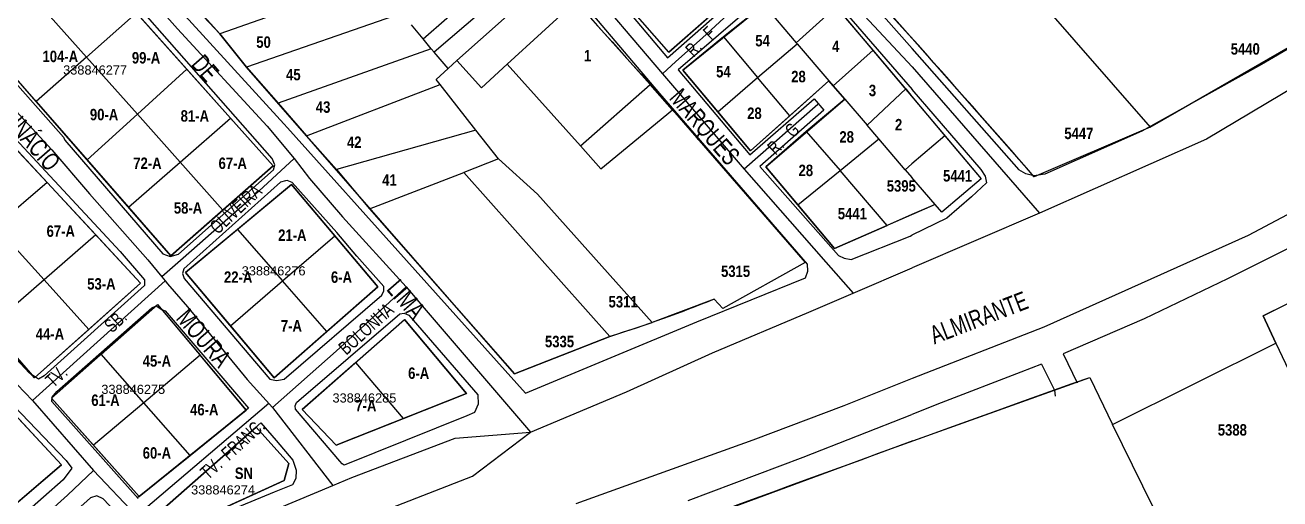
# Model space of a CAD drawing. Extents: x 206099 to 208675, y 4843659 to 4845705.
# Drawn here: x 206761.2 to 207035.9, y 4844237.4 to 4844341.2 of the extents above; entities that cross this region are included whole.
import ezdxf
from ezdxf.enums import TextEntityAlignment as Align

# ---------------------------------------------------------------- set-up
doc = ezdxf.new("R2010")
doc.units = 0
doc.header["$LTSCALE"] = 1.5
doc.header["$MEASUREMENT"] = 0
for name, color, linetype in [('CD-MALHA-LOTES', 40, 'CONTINUOUS'), ('CD_TXT_QUADRA', 7, 'CONTINUOUS'), ('RU-QUADRAS', 6, 'CONTINUOUS'), ('SV-EIXO-ROD-ESTR', 7, 'CONTINUOUS'), ('SV-EIXO-RUA-N-PAV', 6, 'CONTINUOUS'), ('SV-EIXO-RUA-PAV', 20, 'CONTINUOUS'), ('SV-RUA-NAO-PAV-S-GUIA-C-GUIA', 7, 'CONTINUOUS'), ('SV-RUA-PAVIM-S-GUIA-C-GUIA', 7, 'CONTINUOUS'), ('SV-TXT-RUA-N-PAV-S-GUIA-C-GUIA', 7, 'CONTINUOUS'), ('SV-TXT-RUA-PAV-S-GUIA-C-GUIA', 7, 'CONTINUOUS'), ('Th_NmrPort', 7, 'CONTINUOUS')]:
    doc.layers.add(name, color=color, linetype=linetype)
doc.styles.add('ARIAL', font='ARIAL.TTF')
doc.styles.add('MONOTXT', font='ARIAL.TTF', dxfattribs={"height": 0.2})
doc.styles.get("Standard").update_dxf_attribs({"font": 'swisscbo.ttf'})

msp = doc.modelspace()

# ---------------------------------------------------------------- linework, layer by layer
at = {"layer": 'CD-MALHA-LOTES', "linetype": 'Continuous'}
for p, q in [((206955.43, 4844338.25), (206927.46, 4844369.21)), ((206848.33, 4844338.14), (206871.42, 4844358.46)), ((206972.38, 4844359.02), (207007.53, 4844318.84)), ((206874.12, 4844355.29), (206850.74, 4844335.23)), ((206837.71, 4844351.17), (206803.81, 4844339.27)), ((206855.72, 4844333.39), (206876.78, 4844352.15)), ((206764.86, 4844345.07), (206774.58, 4844334.17)), ((206866.75, 4844332.6), (206881.76, 4844346.3)), ((206898.02, 4844328.19), (206881.76, 4844346.3)), ((206922.9, 4844345.61), (206914.07, 4844338.62)), ((206922.9, 4844345.61), (206930.03, 4844337.29)), ((206930.03, 4844337.29), (206938.75, 4844345.18)), ((206946.85, 4844335.68), (206938.75, 4844345.18)), ((207007.53, 4844318.84), (207054.9, 4844346.1)), ((206774.58, 4844334.17), (206785.53, 4844343.85)), ((206785.53, 4844343.85), (206796.6, 4844331.48)), ((206800.24, 4844343.02), (206803.81, 4844339.27)), ((206843.73, 4844343.74), (206809.65, 4844331.95)), ((206894.64, 4844343.72), (206902.12, 4844335.2)), ((206902.12, 4844335.2), (206910.5, 4844342.57)), ((206803.81, 4844339.27), (206809.65, 4844331.95)), ((206848.33, 4844338.14), (206845.78, 4844341.25)), ((206914.07, 4844338.62), (206905.21, 4844331.31)), ((206914.07, 4844338.62), (206921.56, 4844329.66)), ((206850.12, 4844335.96), (206816.55, 4844324.06)), ((206850.12, 4844335.96), (206848.33, 4844338.14)), ((206850.74, 4844335.23), (206850.12, 4844335.96)), ((206921.56, 4844329.66), (206930.23, 4844337.05)), ((206930.23, 4844337.05), (206930.03, 4844337.29)), ((206930.23, 4844337.05), (206937.2, 4844328.95)), ((206982.13, 4844307.95), (206955.43, 4844338.25)), ((206763.57, 4844324.44), (206753.79, 4844335.63)), ((206774.58, 4844334.17), (206763.57, 4844324.44)), ((206785.76, 4844321.63), (206774.58, 4844334.17)), ((206853.78, 4844331.66), (206850.74, 4844335.23)), ((206853.78, 4844331.66), (206855.72, 4844333.39)), ((206855.72, 4844333.39), (206861.1, 4844327.43)), ((206938.12, 4844327.88), (206946.85, 4844335.68)), ((206954, 4844327.19), (206946.85, 4844335.68)), ((206796.6, 4844331.48), (206785.76, 4844321.63)), ((206806.17, 4844320.77), (206796.6, 4844331.48)), ((206809.65, 4844331.95), (206816.55, 4844324.06)), ((206851.16, 4844329.25), (206853.78, 4844331.66)), ((206861.1, 4844327.43), (206866.75, 4844332.6)), ((206866.75, 4844332.6), (206882.76, 4844314.72)), ((206905.21, 4844331.31), (206912.86, 4844322.19)), ((206822.8, 4844316.93), (206852.03, 4844328.16)), ((206852.03, 4844328.16), (206851.16, 4844329.25)), ((206859.89, 4844318.13), (206852.03, 4844328.16)), ((206882.76, 4844314.72), (206898.02, 4844328.19)), ((206902.9, 4844322.59), (206898.02, 4844328.19)), ((206912.86, 4844322.19), (206921.56, 4844329.66)), ((206928.63, 4844321.32), (206921.56, 4844329.66)), ((206937.2, 4844328.95), (206928.63, 4844321.32)), ((206937.2, 4844328.95), (206938.12, 4844327.88)), ((206938.12, 4844327.88), (206940.64, 4844324.96)), ((206940.64, 4844324.96), (206932.2, 4844317.89)), ((206940.64, 4844324.96), (206945.53, 4844319.27)), ((206945.53, 4844319.27), (206954, 4844327.19)), ((206954, 4844327.19), (206955.37, 4844325.56)), ((206955.37, 4844325.56), (206962.54, 4844316.92)), ((206763.57, 4844324.44), (206774.76, 4844311.63)), ((206816.55, 4844324.06), (206822.8, 4844316.93)), ((206887.23, 4844309.73), (206902.9, 4844322.59)), ((206902.9, 4844322.59), (206932, 4844289.19)), ((206912.86, 4844322.19), (206920.04, 4844313.66)), ((206774.76, 4844311.63), (206785.76, 4844321.63)), ((206785.76, 4844321.63), (206795.12, 4844311.14)), ((206795.12, 4844311.14), (206806.17, 4844320.77)), ((206815.48, 4844310.35), (206806.17, 4844320.77)), ((206920.04, 4844313.66), (206928.63, 4844321.32)), ((206766, 4844306.7), (206755.74, 4844317.75)), ((206822.8, 4844316.93), (206829.33, 4844309.56)), ((206859.89, 4844318.13), (206829.33, 4844309.56)), ((206864.81, 4844311.85), (206859.89, 4844318.13)), ((206932.2, 4844317.89), (206923.4, 4844310.15)), ((206932.2, 4844317.89), (206939.64, 4844309.31)), ((206948.13, 4844316.25), (206945.53, 4844319.27)), ((206962.54, 4844316.92), (206955.37, 4844310.76)), ((206962.54, 4844316.92), (206970.54, 4844307.52)), ((207007.53, 4844318.84), (206982.13, 4844307.95)), ((206882.76, 4844314.72), (206887.23, 4844309.73)), ((206939.64, 4844309.31), (206948.13, 4844316.25)), ((206953.91, 4844309.47), (206948.13, 4844316.25)), ((206774.76, 4844311.63), (206783.81, 4844301.28)), ((206783.81, 4844301.28), (206795.12, 4844311.14)), ((206804.46, 4844300.66), (206795.12, 4844311.14)), ((206864.81, 4844311.85), (206857.23, 4844308.9)), ((206873.34, 4844304.12), (206864.81, 4844311.85)), ((206804.46, 4844300.66), (206815.48, 4844310.35)), ((206829.33, 4844309.56), (206836.6, 4844300.94)), ((206836.6, 4844300.94), (206857.23, 4844308.9)), ((206857.23, 4844308.9), (206889.22, 4844273)), ((206923.4, 4844310.15), (206930.39, 4844301.82)), ((206930.39, 4844301.82), (206939.64, 4844309.31)), ((206949.94, 4844297.3), (206939.64, 4844309.31)), ((206955.37, 4844310.76), (206953.91, 4844309.47)), ((206953.91, 4844309.47), (206955.37, 4844307.83)), ((206766, 4844306.7), (206754.75, 4844297.08)), ((206776.64, 4844295.24), (206766, 4844306.7)), ((206819.47, 4844306.25), (206807.66, 4844296.43)), ((206828.99, 4844295.01), (206819.47, 4844306.25)), ((206960.46, 4844301.92), (206955.37, 4844307.83)), ((206970.54, 4844307.52), (206961.94, 4844300.2)), ((206898.48, 4844276.03), (206873.34, 4844304.12)), ((206783.81, 4844301.28), (206793.09, 4844290.66)), ((206793.09, 4844290.66), (206804.46, 4844300.66)), ((206836.6, 4844300.94), (206868.3, 4844264.84)), ((206930.39, 4844301.82), (206938.42, 4844292.24)), ((206960.46, 4844301.92), (206955.37, 4844299.69)), ((206961.94, 4844300.2), (206960.46, 4844301.92)), ((206955.37, 4844299.69), (206949.94, 4844297.3)), ((206754.75, 4844297.08), (206765.32, 4844285.39)), ((206776.64, 4844295.24), (206765.32, 4844285.39)), ((206786.43, 4844284.7), (206776.64, 4844295.24)), ((206807.66, 4844296.43), (206796.31, 4844286.98)), ((206807.66, 4844296.43), (206817.56, 4844285.15)), ((206817.56, 4844285.15), (206828.99, 4844295.01)), ((206838.39, 4844283.9), (206828.99, 4844295.01)), ((206938.42, 4844292.24), (206949.94, 4844297.3)), ((206932, 4844289.19), (206913.96, 4844279.09)), ((206796.31, 4844286.98), (206806.15, 4844275.32)), ((207054.48, 4844288.58), (207032.31, 4844277.51)), ((206765.32, 4844285.39), (206753.49, 4844275.1)), ((206775.11, 4844274.56), (206765.32, 4844285.39)), ((206775.11, 4844274.56), (206786.43, 4844284.7)), ((206806.15, 4844275.32), (206817.56, 4844285.15)), ((206827.26, 4844274.1), (206817.56, 4844285.15)), ((206827.26, 4844274.1), (206838.39, 4844283.9)), ((206912.08, 4844281.18), (206898.48, 4844276.03)), ((206913.96, 4844279.09), (206912.08, 4844281.18)), ((206777.84, 4844269.1), (206790.16, 4844280.01)), ((206790.16, 4844280.01), (206799.48, 4844268.92)), ((206844.25, 4844276.72), (206833.58, 4844267.33)), ((206857.84, 4844260.49), (206844.25, 4844276.72)), ((206889.22, 4844273), (206898.48, 4844276.03)), ((207032.31, 4844277.51), (207035.08, 4844271.51)), ((206753.49, 4844275.1), (206763.25, 4844263.95)), ((206763.25, 4844263.95), (206775.11, 4844274.56)), ((206806.15, 4844275.32), (206815.74, 4844263.95)), ((206815.74, 4844263.95), (206827.26, 4844274.1)), ((206868.3, 4844264.84), (206889.22, 4844273)), ((206999.31, 4844253.74), (207035.08, 4844271.51)), ((207035.08, 4844271.51), (207051.04, 4844237.63)), ((206777.84, 4844269.1), (206766.96, 4844259.46)), ((206787.16, 4844258.49), (206777.84, 4844269.1)), ((206799.48, 4844268.92), (206787.16, 4844258.49)), ((206809.61, 4844256.87), (206799.48, 4844268.92)), ((206833.58, 4844267.33), (206821.87, 4844257.03)), ((206844.04, 4844255.03), (206833.58, 4844267.33)), ((206955.55, 4844250.14), (206994.3, 4844264.05)), ((206994.3, 4844264.05), (206999.31, 4844253.74)), ((206766.96, 4844259.46), (206776.15, 4844249.17)), ((206844.04, 4844255.03), (206857.84, 4844260.49)), ((206769.11, 4844244.9), (206756.77, 4844258.2)), ((206787.16, 4844258.49), (206776.15, 4844249.17)), ((206797.29, 4844246.94), (206787.16, 4844258.49)), ((206797.29, 4844246.94), (206809.61, 4844256.87)), ((206821.87, 4844257.03), (206829.26, 4844249.17)), ((206829.26, 4844249.17), (206844.04, 4844255.03)), ((207115.62, 4844016.82), (206999.31, 4844253.74)), ((206811.74, 4844253.14), (206790.54, 4844234.5)), ((206818.94, 4844245.16), (206811.74, 4844253.14)), ((206776.15, 4844249.17), (206786.16, 4844237.98)), ((206955.55, 4844250.14), (206871.23, 4844219.1)), ((206786.16, 4844237.98), (206797.29, 4844246.94)), ((206817.87, 4844241.44), (206818.94, 4844245.16)), ((206757.09, 4844234.63), (206769.11, 4844244.9)), ((206793.89, 4844230.53), (206817.87, 4844241.44))]:
    msp.add_line(p, q, dxfattribs=at)
at = {"layer": 'RU-QUADRAS', "color": 6, "linetype": 'Continuous'}
for points in [[(206718.18, 4844446.58, -0.018571), (206766.96, 4844458.39), (206780.23, 4844462.15, -0.025569), (206814.65, 4844420.84), (206816.44, 4844422.54, 0.0484), (206825.39, 4844413.25), (206881.76, 4844346.3, -0.007452), (206932, 4844289.19), (206913.96, 4844279.09), (206912.08, 4844281.18, -0.022883), (206889.22, 4844273), (206868.3, 4844264.84), (206809.65, 4844331.95), (206803.81, 4844339.27), (206797.05, 4844346.87), (206782.35, 4844361.86, 0.023841), (206768.53, 4844377.1), (206763.64, 4844383.6), (206762.47, 4844382.98, 0.030133), (206742.44, 4844405.22)], [(207054.9, 4844346.1), (207007.53, 4844318.84), (206982.13, 4844307.95, 0.00619), (206927.46, 4844369.21)], [(206919.02, 4844350.05), (206902.12, 4844335.2), (206887.47, 4844352.05, -0.018615)], [(206607.61, 4843980.25), (206572.46, 4844007.48), (206585.67, 4844024.71), (206586.97, 4844023.69, -0.022185), (206616.8, 4844063.99, -0.015261), (206651.26, 4844098.94), (206679.64, 4844123.18), (206718.65, 4844149.85), (206753.11, 4844170.67), (206800.14, 4844190.95), (206871.23, 4844219.1, -0.004043), (206994.3, 4844264.05), (206999.31, 4844253.74), (207035.08, 4844271.51), (207032.31, 4844277.51), (207054.48, 4844288.58)]]:
    msp.add_lwpolyline(points, format="xyb", dxfattribs=at)
for points in [[(206742.61, 4844348.41), (206764.58, 4844367.29), (206815.48, 4844310.35), (206793.09, 4844290.66)], [(206723.68, 4844309.17), (206745.66, 4844328.6), (206786.43, 4844284.7), (206763.25, 4844263.95)], [(206796.31, 4844286.98), (206819.47, 4844306.25), (206838.39, 4844283.9), (206815.74, 4844263.95)], [(206694.43, 4844283.37), (206715.55, 4844302.63), (206769.11, 4844244.9), (206745.13, 4844224.41)], [(206766.96, 4844259.46), (206790.16, 4844280.01), (206809.61, 4844256.87), (206786.16, 4844237.98)], [(206821.87, 4844257.03), (206844.25, 4844276.72), (206857.84, 4844260.49), (206829.26, 4844249.17)], [(206790.54, 4844234.5), (206811.74, 4844253.14), (206818.94, 4844245.16), (206817.87, 4844241.44), (206793.89, 4844230.53)]]:
    msp.add_lwpolyline(points, close=True, dxfattribs=at)
msp.add_lwpolyline([(206938.75, 4844345.18), (206970.54, 4844307.52), (206961.94, 4844300.2), (206960.46, 4844301.92), (206938.42, 4844292.24), (206923.4, 4844310.15), (206940.64, 4844324.96), (206937.2, 4844328.95), (206920.04, 4844313.66), (206905.21, 4844331.31), (206922.9, 4844345.61)], dxfattribs=at)
at = {"layer": 'SV-EIXO-ROD-ESTR'}
for p, q in [((206942.49, 4844282.51), (206955.38, 4844287.99)), ((206932.81, 4844278.29), (206942.49, 4844282.51)), ((206911.7, 4844269.41), (206932.81, 4844278.29)), ((206892.84, 4844260.86), (206911.7, 4844269.41)), ((206955.38, 4844263.78), (206940.45, 4844257.8)), ((206871.83, 4844252.03), (206892.84, 4844260.86)), ((206940.45, 4844257.8), (206920.49, 4844250.31)), ((206920.49, 4844250.31), (206900.02, 4844242.9)), ((206900.02, 4844242.9), (206881.76, 4844236.36))]:
    msp.add_line(p, q, dxfattribs=at)
at = {"layer": 'SV-EIXO-ROD-ESTR', "flags": 128}
for points in [[(207264.53, 4844504.68), (207238.72, 4844482.22), (207189.73, 4844442.46), (207177.2, 4844432.33), (207157.97, 4844417), (207131.24, 4844394.57), (207065.68, 4844343.48), (207019.84, 4844316.16), (206983.3, 4844299.96), (206955.38, 4844287.99)], [(207299.37, 4844504.68), (207271.23, 4844481.5), (207235.04, 4844449.6), (207198.23, 4844417.55), (207135.84, 4844365.06), (207086.4, 4844329.43), (207054.45, 4844308.57), (207029.01, 4844295.12), (206984.24, 4844275), (206955.38, 4844263.78)]]:
    msp.add_lwpolyline(points, dxfattribs=at)
at = {"layer": 'SV-EIXO-RUA-N-PAV', "flags": 128}
for points in [[(206826.54, 4844480.32), (206830.67, 4844473.47), (206833.77, 4844469.78), (206843.27, 4844459.12), (206858.58, 4844441.68), (206879.32, 4844418.42), (206905.88, 4844387.51), (206923.71, 4844367.54), (206941.83, 4844346.51), (206955.38, 4844332)], [(206955.38, 4844332), (206983.3, 4844299.96)]]:
    msp.add_lwpolyline(points, dxfattribs=at)
at = {"layer": 'SV-EIXO-RUA-PAV'}
for p, q in [((206832.73, 4844242.15), (206855.35, 4844250.74)), ((206855.35, 4844250.74), (206871.83, 4844252.03)), ((206859.13, 4844242.41), (206871.83, 4844252.03)), ((206841.33, 4844235.46), (206859.13, 4844242.41)), ((206816.51, 4844235.35), (206828.56, 4844240.4)), ((206828.56, 4844240.4), (206832.73, 4844242.15))]:
    msp.add_line(p, q, dxfattribs=at)
at = {"layer": 'SV-EIXO-RUA-PAV', "flags": 128}
for points in [[(206781.39, 4844469.55), (206797.72, 4844450.64), (206810.98, 4844435.13), (206828.91, 4844413.97), (206846.59, 4844393.33), (206864.49, 4844372.59), (206882.72, 4844351.69), (206900.72, 4844330.46), (206918.66, 4844309.63), (206936.54, 4844289.29), (206942.49, 4844282.51)], [(206698.88, 4844448.82), (206704.82, 4844441.69), (206712.54, 4844432.48), (206720.26, 4844424.32), (206734.13, 4844409.19), (206742.39, 4844399.51), (206753.64, 4844386.65), (206760.63, 4844378.2), (206767.09, 4844370.38), (206778.74, 4844358.13), (206794.51, 4844340.35), (206814.2, 4844319.06), (206820.05, 4844311.95), (206823.44, 4844307.61), (206830.67, 4844299.17), (206844.58, 4844283.86), (206848.55, 4844279.19), (206871.83, 4844252.03)], [(206656.76, 4844439.44), (206664.13, 4844430.09), (206673.09, 4844419.34), (206691, 4844399.2), (206696.08, 4844393.03), (206712.9, 4844374.29), (206715.01, 4844371.7), (206717.59, 4844368.54), (206731.94, 4844352.23), (206746.74, 4844336.05), (206755.79, 4844326.01), (206767.04, 4844313.83), (206775.26, 4844304.22), (206788.05, 4844289.78), (206791.13, 4844286.03), (206791.82, 4844285.19), (206792.37, 4844284.51), (206796.7, 4844279.48), (206809.82, 4844263.55), (206815.36, 4844257.45), (206828.56, 4844240.4)], [(206916.1, 4844344.42), (206909.49, 4844338.37), (206903.69, 4844333.18), (206900.72, 4844330.46)], [(206934.74, 4844323.75), (206918.66, 4844309.63)], [(206820.05, 4844311.95), (206810.47, 4844303.07), (206795.81, 4844290.12), (206791.13, 4844286.03)], [(206717.66, 4844309.91), (206734.24, 4844290.72), (206752.67, 4844269.48), (206762.77, 4844258.95), (206776.17, 4844243.67), (206785.55, 4844233.76), (206789.83, 4844228.88), (206791.91, 4844225.41)], [(206762.77, 4844258.95), (206791.82, 4844285.19)], [(206844.58, 4844283.86), (206829.28, 4844269.81), (206815.36, 4844257.45)], [(206785.55, 4844233.76), (206814.51, 4844258.39)], [(206745.83, 4844216.48), (206758.56, 4844227.51), (206770.47, 4844238.25), (206776.17, 4844243.67)]]:
    msp.add_lwpolyline(points, dxfattribs=at)
at = {"layer": 'SV-RUA-NAO-PAV-S-GUIA-C-GUIA', "flags": 128}
for points in [[(206832.72, 4844476.77), (206832.32, 4844475.76), (206832.37, 4844475.48), (206832.6, 4844474.15), (206833.59, 4844472.54), (206881.27, 4844420.43), (206920.03, 4844376.04), (206955.38, 4844336.02)], [(206824.8, 4844475.15), (206827.22, 4844473.89), (206828.94, 4844472.2), (206831.92, 4844468.78), (206841.02, 4844458.41), (206903.98, 4844385.89), (206934.32, 4844351.44), (206955.38, 4844327.03)], [(206955.37, 4844336.02), (206978.8, 4844309.5)], [(206955.37, 4844327.03), (206970.43, 4844309.58), (206971.42, 4844308.09), (206971.67, 4844306.61), (206968.38, 4844303.53)]]:
    msp.add_lwpolyline(points, dxfattribs=at)
at = {"layer": 'SV-RUA-PAVIM-S-GUIA-C-GUIA', "flags": 128}
for points in [[(206781.21, 4844464.02), (206777.11, 4844463.38), (206765.39, 4844460.55), (206718.88, 4844449.26), (206707.01, 4844446.39), (206706.23, 4844445.46), (206706.65, 4844444.2), (206709.21, 4844440.83), (206728.61, 4844419.07), (206754.51, 4844389.94), (206772.16, 4844369.88), (206796.23, 4844343.15), (206817.82, 4844319.53), (206818.6, 4844318.65), (206870.74, 4844260.56), (206908.27, 4844276.2), (206932.04, 4844285.85), (206932.58, 4844287.29), (206932.47, 4844288.85), (206900.17, 4844326.19), (206832.95, 4844405.5), (206822.17, 4844417.69)], [(206769.87, 4844315.96), (206791.33, 4844291.1), (206792.94, 4844290.54), (206794.79, 4844291.04), (206815.56, 4844309.48), (206815.87, 4844310.59), (206815.24, 4844311.96), (206764.36, 4844369.84), (206764.09, 4844369.1), (206763.12, 4844368.17), (206742.78, 4844350.14), (206741.91, 4844349.31), (206741.63, 4844348.32), (206742.26, 4844347.5), (206769.61, 4844316.63)], [(206741.52, 4844327.74), (206744.39, 4844330.36), (206745.5, 4844330.78), (206781.98, 4844291.62), (206787.31, 4844285.43), (206787.32, 4844284.18), (206765.34, 4844264.39), (206764.07, 4844263.62), (206762.1, 4844264.97), (206755.3, 4844272.25), (206734.72, 4844296.64), (206724.18, 4844308.07), (206723.32, 4844309.29), (206723.26, 4844310.94), (206724.97, 4844313.04), (206740.76, 4844327.41)], [(206818.19, 4844307.04), (206817.11, 4844306.76), (206795.91, 4844287.79), (206795.6, 4844286.8), (206795.97, 4844285.69), (206814.76, 4844263.63), (206816.21, 4844263.37), (206816.62, 4844263.44), (206817.88, 4844263.68), (206839.3, 4844282.02), (206839.72, 4844283.01), (206839.74, 4844283.91), (206833.79, 4844290.57), (206829.41, 4844295.74), (206819.64, 4844306.7), (206818.53, 4844307.13)], [(206769.51, 4844241.59), (206747.9, 4844222.64), (206746.17, 4844223.18), (206731.52, 4844239.67), (206714.8, 4844259.01), (206694.19, 4844282.65), (206693.18, 4844283.92), (206694.15, 4844286.5), (206713.61, 4844303.56), (206714.69, 4844304.53), (206716.52, 4844303.93), (206718.27, 4844301.88), (206742.37, 4844274.85), (206770.13, 4844245.87), (206771.43, 4844244.19)], [(206831, 4844244.82), (206830.57, 4844245.15), (206830.07, 4844245.73), (206820.36, 4844257.08), (206820.31, 4844257.82), (206820.62, 4844258.56), (206843.19, 4844277.99), (206844.17, 4844278.12), (206845.16, 4844277.69), (206860.28, 4844260.21), (206860.35, 4844258.17), (206859.54, 4844256.38), (206857.9, 4844255.61)], [(206775.47, 4844237.68), (206761.93, 4844225.51), (206753.64, 4844218.58), (206752.95, 4844216.35), (206754.59, 4844214.91), (206757.44, 4844215.13), (206769.9, 4844220.6), (206779.09, 4844224.63), (206785.52, 4844226.92), (206786.1, 4844229.2), (206778.27, 4844237.44), (206776.87, 4844238.14)]]:
    msp.add_lwpolyline(points, close=True, dxfattribs=at)
for points in [[(206976.41, 4844452.03), (207000.94, 4844419.72), (207055.77, 4844346.48), (207031.89, 4844332.51), (207005.68, 4844317.91), (206984.47, 4844308.54), (206982.06, 4844308.19), (206980.28, 4844308.58), (206978.8, 4844309.5)], [(206886.4, 4844352.32), (206901.84, 4844333.99), (206915.2, 4844345.75)], [(207132.56, 4844354.39), (207107.71, 4844335.95), (207093.24, 4844326.13), (207078.68, 4844316.82), (207060.86, 4844305.29), (207043.89, 4844295.29), (207024.47, 4844285.62), (207006.22, 4844276.86), (206988.51, 4844269.21)], [(206917.67, 4844342.96), (206904.17, 4844331.39), (206919.84, 4844312.79), (206933.94, 4844324.99), (206936.1, 4844322.52), (206922.06, 4844310.24), (206939.29, 4844290.71), (206940.49, 4844290.15), (206942.07, 4844289.86), (206955, 4844294.98), (206955.37, 4844295.16)], [(206968.38, 4844303.53), (206963.01, 4844298.87), (206955.37, 4844295.16)], [(206785.95, 4844237.55), (206767.03, 4844258.74), (206767.11, 4844259.74), (206768.14, 4844260.96), (206788.94, 4844279.24), (206789.85, 4844279.71), (206791.13, 4844278.88), (206791.84, 4844278.63), (206810.1, 4844257.27), (206797.29, 4844246.94), (206785.81, 4844237.7)], [(206988.51, 4844269.21), (206991.58, 4844262.87)], [(206983.75, 4844266.96), (206979.2, 4844265.19), (206961.76, 4844258.46), (206955.37, 4844255.95)], [(206983.75, 4844266.96), (206986.6, 4844261.27), (206986.7, 4844259.95)], [(206789.03, 4844233.17), (206812.82, 4844254.09), (206816.14, 4844250.21), (206819.79, 4844245.95), (206820.56, 4844243.75), (206820.43, 4844241.89), (206819.73, 4844240.55), (206815.74, 4844238.9), (206796.16, 4844230.84), (206792.61, 4844230.42), (206789.18, 4844232.96)], [(206906.36, 4844237.06), (206931.58, 4844246.58), (206955.37, 4844255.95)]]:
    msp.add_lwpolyline(points, dxfattribs=at)

# ---------------------------------------------------------------- texts
at = {"layer": 'CD_TXT_QUADRA', "color": 7, "linetype": 'Continuous', "style": 'MONOTXT'}
for s, p in [('338846277', (206769.5, 4844330.33)), ('338846276', (206808.6, 4844286.37)), ('338846275', (206777.86, 4844260.43)), ('338846285', (206828.48, 4844258.54)), ('338846274', (206797.52, 4844238.42))]:
    msp.add_text(s, height=2, dxfattribs=at).set_placement(p)
at = {"layer": 'SV-TXT-RUA-N-PAV-S-GUIA-C-GUIA', "style": 'ARIAL', "width": 0.7}
msp.add_text('MARQUES', height=4, rotation=311, dxfattribs=at).set_placement((206902.01, 4844325.06))
at = {"layer": 'SV-TXT-RUA-PAV-S-GUIA-C-GUIA', "style": 'ARIAL', "width": 0.7}
for s, height, rotation, p in [('AV.                                                                       INOCÊNCIO                       DE                                                       LIMA', 4, 311, (206711.65, 4844431.03)), ('AV.                            ENGº                                                                         INÁCIO                                       MOURA', 4, 311, (206674.73, 4844414.07)), ('R.   F', 3, 44, (206907.55, 4844334)), ('R.   G', 3, 44.4987, (206925.52, 4844312.57)), ('TV.                SB.                                 OLIVEIRA', 3, 43, (206767.37, 4844261.64)), ('ALMIRANTE', 4, 21, (206960.28, 4844271.24)), ('TV.  FRANC.                             BOLONHA', 3, 42, (206801.22, 4844241.51))]:
    msp.add_text(s, height=height, rotation=rotation, dxfattribs=at).set_placement(p)
at = {"layer": 'Th_NmrPort', "color": 1}
for s, p in [('50', (206811.79, 4844337.43)), ('54', (206921.06, 4844337.75)), ('4', (206937.87, 4844336.5)), ('5440', (207025.17, 4844335.94)), ('104-A', (206764.98, 4844334.3)), ('99-A', (206784.55, 4844334)), ('1', (206883.55, 4844334.47)), ('45', (206818.31, 4844330.32)), ('54', (206912.48, 4844330.96)), ('28', (206928.93, 4844329.89)), ('3', (206945.92, 4844326.85)), ('90-A', (206775.36, 4844321.57)), ('81-A', (206795.23, 4844321.27)), ('43', (206824.83, 4844323.22)), ('28', (206919.28, 4844321.86)), ('2', (206951.64, 4844319.36)), ('42', (206831.65, 4844315.52)), ('28', (206939.48, 4844316.68)), ('5447', (206988.73, 4844317.45)), ('72-A', (206784.85, 4844310.91)), ('67-A', (206803.53, 4844310.91)), ('41', (206839.36, 4844307.23)), ('28', (206930.54, 4844309.36)), ('5441', (206962.18, 4844308.16)), ('5395', (206949.85, 4844305.96)), ('58-A', (206793.74, 4844301.14)), ('5441', (206939.13, 4844299.89)), ('67-A', (206765.87, 4844296.06)), ('21-A', (206816.58, 4844295.17)), ('22-A', (206804.72, 4844285.99)), ('6-A', (206828.14, 4844285.99)), ('5315', (206913.56, 4844287.28)), ('53-A', (206774.77, 4844284.51)), ('5311', (206888.93, 4844280.61)), ('7-A', (206817.17, 4844275.33)), ('44-A', (206763.5, 4844273.56)), ('5335', (206875.01, 4844271.89)), ('45-A', (206786.92, 4844267.64)), ('6-A', (206845.04, 4844264.97)), ('61-A', (206775.66, 4844259.05)), ('7-A', (206833.48, 4844257.87)), ('46-A', (206797.3, 4844256.98)), ('5388', (207022.34, 4844252.55)), ('60-A', (206786.92, 4844247.5)), ('SN', (206807.09, 4844243.06))]:
    msp.add_text(s, height=2.5, dxfattribs=at).set_placement(p, align=Align.MIDDLE_LEFT)

doc.saveas('drawing.dxf')
